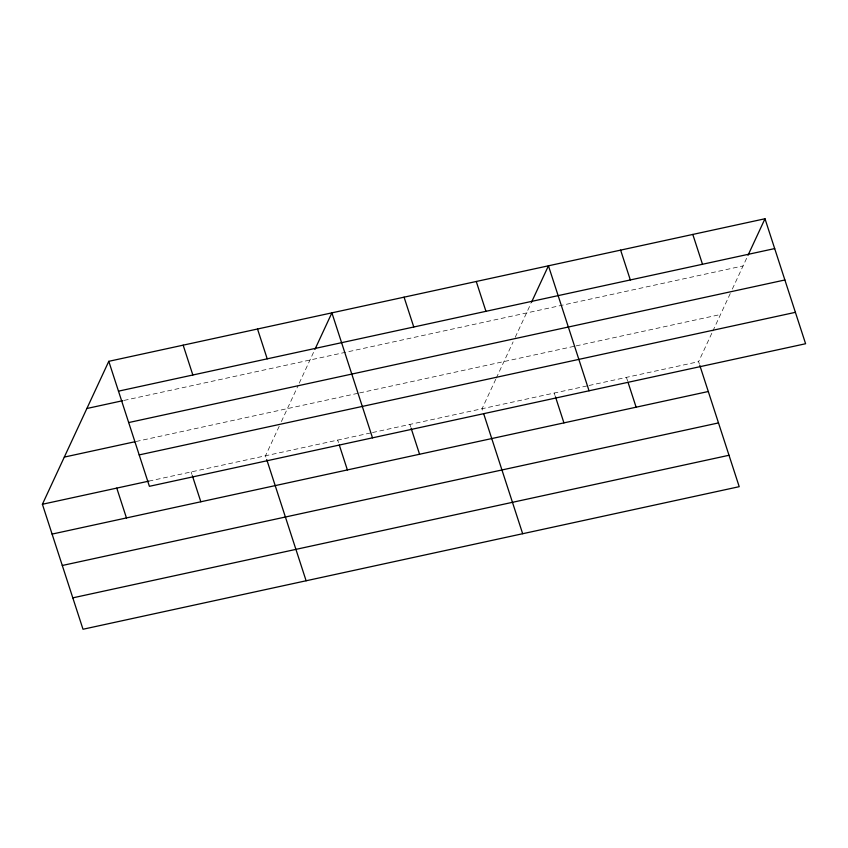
<?xml version="1.0" encoding="UTF-8"?>
<svg xmlns="http://www.w3.org/2000/svg" width="848" height="848" viewBox="0 0 848 848"><rect width="100%" height="100%" fill="white"/><g stroke="black" fill="none" stroke-linecap="round" stroke-linejoin="round"><path stroke-width="0.64" stroke-dasharray="4.24 3.18" d="M279.204 426.3L265.509 455.789L266.717 459.51M281.388 421.583L298.167 385.469M299.238 383.158L314.364 350.584M495.751 379.257L482.056 408.736L483.265 412.467M496.292 378.07L513.104 341.892M515.245 337.271L530.912 303.531M699.409 364.174L698.604 361.683L712.299 332.204M712.839 331.027L731.262 291.373M732.333 289.062L747.459 256.488M124.062 400.415L743.081 265.912M136.115 441.49L358.312 393.218M359.594 392.931L574.859 346.164M576.142 345.878L720.514 314.513M148.824 481.134L371.201 432.819M372.495 432.544L587.749 385.766M589.042 385.49L698.604 361.683M626.418 377.371L627.637 381.091M554.242 393.048L555.048 395.539M409.87 424.413L410.686 426.904M337.695 440.101L338.5 442.582M191.139 471.944L191.945 474.424"/><path stroke-width="1.27" d="M699.812 365.414L739.212 486.678L83.009 629.248L42.4 504.263L108.788 361.322L764.991 218.752L805.6 343.737L149.396 486.317L108.788 361.322M314.915 349.408L331.897 312.848L372.505 437.844M531.463 302.354L548.444 265.795L589.053 390.79M748.01 255.301L764.991 218.752M118.476 391.161L774.68 248.581M86.878 408.492L122.78 400.691M128.684 422.558L784.888 279.978M64.31 457.093L134.832 441.766M139.189 454.91L795.392 312.34M42.4 504.263L148.824 481.134M52.088 534.092L708.292 391.511M62.296 565.489L718.5 422.919M72.811 597.851L729.015 455.27M692.805 234.43L702.494 264.258M620.619 250.118L630.318 279.946M628.039 382.342L636.117 407.199M555.451 396.779L563.931 422.876M476.258 281.483L485.946 311.311M483.667 413.707L522.665 533.721M404.072 297.171L413.771 326.999M411.089 428.145L419.569 454.252M339.306 445.073L347.383 469.93M257.527 329.013L267.215 358.842M266.717 459.51L306.117 580.774M183.157 345.168L192.846 374.996M192.348 475.675L200.828 501.772M116.77 488.098L126.458 517.937"/></g></svg>
